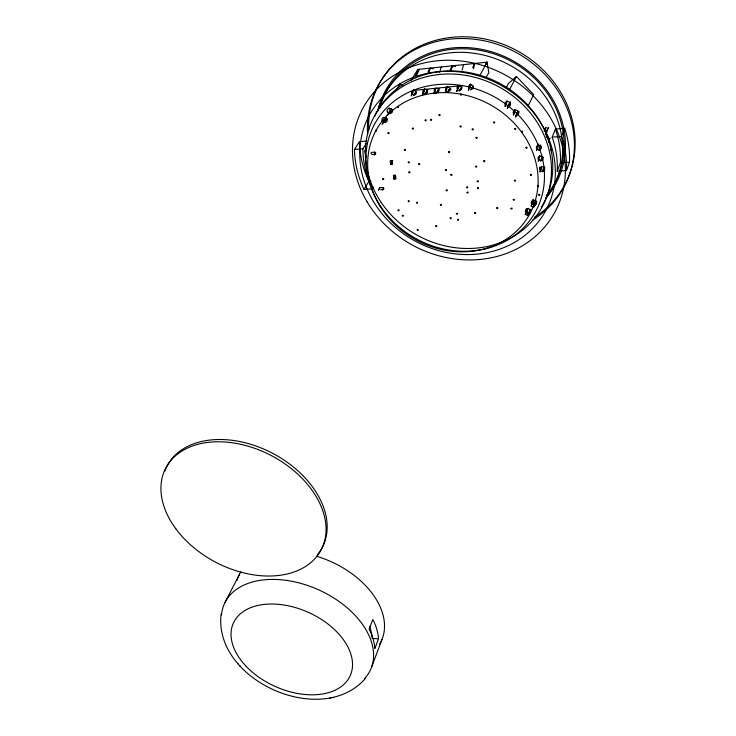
<?xml version="1.0" encoding="UTF-8"?>
<svg xmlns="http://www.w3.org/2000/svg" width="736" height="736" viewBox="0 0 736 736"><rect width="100%" height="100%" fill="white"/><g stroke="black" fill="none" stroke-linecap="round" stroke-linejoin="round"><path stroke-width="1.1" d="M527.096 211.775L527.344 212.281M221.094 614.017C213.256 680.119 321.098 728.594 365.222 678.675M539.497 169.013L539.865 167.072M473.46 68.779L474.821 63.452L472.641 67.454M529.644 211.802L530.187 209.723M462.125 69.957L463.56 64.63M514.786 109.627L513.296 115.101L515.108 110.4M383.208 187.68L382.527 190.182L383.539 188.858M486.45 64.326L487.048 62.164L417.901 69.442L410.9 80.528M541.411 166.686L539.939 171.994L541.328 169.087M450.864 71.125L452.364 65.808L455.602 66.433M539.746 155.968L538.255 161.248L539.194 159.335M538.366 144.1L536.553 150.392L537.501 148.506M535.633 202.28L533.784 207.018L531.18 206.108L533.324 199.714M529.331 211.536L527.841 215.335L525.237 214.443L527.022 209.015M506.598 101.08L505.006 106.508L507.26 100.906M439.677 72.284L441.241 66.985M428.554 73.444L430.183 68.144L433.384 68.761M470.313 83.978L468.317 90.362L470.865 84.585M458.464 86.186L456.734 91.503L458.951 86.692M550.878 150.632L551.54 148.608M548.522 142.407L549.958 138.055L548.541 141.165M545.818 134.964L548.366 127.402L545.496 133.538M447.387 86.259L445.234 92.626L447.065 88.789M544.088 166.483L542.248 171.819L544.484 167.918M375.139 152.738L374.33 155.075L375.424 153.971M542.055 156.823L540.574 161.074L542.828 157.21M435.666 88.449L433.798 93.748L435.703 89.912M540.758 144.928L538.881 150.208L541.162 146.4M517.298 112.194L515.522 117.107L518.3 111.237M424.755 88.513L422.427 94.861L424.405 91.034M395.766 176.474L393.88 178.968L395.352 174.966M566.472 170.476L569.517 162.168A107.622 96.223 28.8 0 0 564.696 128.303L555.413 129.094L552.175 137.154A99.645 88.624 28.7 0 1 557.226 171.157L566.472 170.476A108.726 96.72 28.7 0 0 561.55 136.372L564.696 128.303M544.53 131.394L546.057 127.3L544.097 131.146M531.18 206.108L533.922 200.275M525.237 214.443L527.979 208.61M392.5 161.892L390.586 164.349L392.086 160.384M371.606 667.055L382.002 639.474M415.472 75.863L417.901 69.442M413.54 89.636L411.139 95.974L413.181 92.138M508.76 104.613L507.297 108.477L510.6 101.734M378.562 638.793L374.872 648.508A79.948 51.364 24.2 0 0 369.086 629.16L372.858 619.491A79.35 51.391 24.2 0 1 378.562 638.793L372.186 638.452A72.726 47.095 24.2 0 0 369.665 626.492M557.226 171.157L560.363 162.868A98.633 88.164 28.8 0 0 555.413 129.094M532.689 203.992L533.747 204.314M533.131 202.851L533.278 203.964M527.206 211.168L527.123 211.977M474.012 65.458L474.821 63.452L473.846 65.292M451.554 67.804L452.364 65.808L450.119 69.81M533.306 207.313L534.787 205.574L536.802 200.9M527.344 215.639L530.858 209.226M378.414 190.394L379.5 187.947M506.432 87.575L508.263 83.619L516.451 76.434L533.71 94.622L528.154 105.92M416.613 75.385L419.456 69.276M366.326 147.936L364.798 151.027L366.27 157.541M225.133 602.177L239.605 574.108M509.395 89.958L516.451 76.434M396.778 89.893L399.887 84.014L402.758 85.808M451.389 67.638L452.364 65.808M480.028 75.201L487.048 62.164L488.87 72.717L486.091 77.335M429.198 69.966L430.183 68.144L427.984 71.926M396.584 89.746L399.887 84.014M484.831 66.001L487.048 62.164L485.88 64.032M393.88 178.968L395.536 176.134M366.822 141.054L359.444 141.698L354.412 149.472A108.726 96.72 28.7 0 0 364.016 189.456L372.379 188.848L373.446 187.064M390.586 164.349L392.822 160.641M364.016 189.456L368.865 181.433A107.622 96.223 28.8 0 1 359.444 141.698M546.471 137.236L547.612 135.35L546.075 134.412M472.99 86.121L470.617 89.939L473.45 86.535M462.042 86.305L459.025 91.08L461.904 87.676M372.379 188.848A99.645 88.624 28.7 0 1 362.912 148.755L366.215 143.557M449.963 88.403L447.497 92.202L450.432 88.808M439.18 88.578L436.052 93.325L439.033 89.939M427.846 89.709L424.672 94.447L427.708 91.062M415.95 91.77L413.365 95.551L416.447 92.175M386.216 118.45L381.938 124.458L387.338 119.149M391.386 109.535L387.108 115.469L392.518 110.234M391.607 108.569L388.222 113.096L391.948 109.517M386.4 117.521L382.968 122.066L386.731 118.468M540.224 169.216L541.466 167.698M546.176 136.951L547.612 135.35L548.605 141.919M539.985 169.216L541.346 167.698M329.884 698.206L330.823 698.032M332.819 697.654L333.794 697.47M413.457 90.473L458.951 85.946M448.831 89.663L451.094 89.442M354.412 149.472L362.912 148.755M552.175 137.154L561.55 136.372M560.363 162.868L569.517 162.168M368.865 181.433L370.944 181.286M380.558 189.676L383.042 189.492A1.104 0.948 33 0 0 383.842 188.425A1.104 0.948 33 0 0 382.582 187.505L380.098 187.689A1.104 0.948 33.2 0 0 379.408 189.042M533.315 204.222L532.855 204.038L533.25 204.406M533.784 202.731L533.195 202.685L533.885 202.796M526.525 212.474L528.816 213.918M532.487 204.12L534.787 205.574M239.77 665.721L240.249 666.236M237.562 663.329L238.078 663.881M164.873 471.132A87.621 60.122 27.8 0 1 274.445 454.268A87.621 60.122 27.8 0 1 317.501 554.567M236.964 580.4A78.402 51.419 24.2 0 1 240.976 571.817M316.388 556.186A78.402 51.419 24.2 0 1 379.666 644.166M221.518 614.946A80.178 51.354 24.2 0 1 318.164 589.619A80.178 51.354 24.2 0 1 364.55 678.629M367.623 134.191A105.883 95.404 29.1 0 1 514.252 51.492A105.883 95.404 29.1 0 1 532.901 219.843M377.669 111.449A97.042 87.418 29 0 1 510.057 59.22A97.042 87.418 29 0 1 545.781 198.039M377.513 111.375A96.232 86.48 29 0 1 507.536 63.949A96.232 86.48 29 0 1 546.075 197.947M379.914 107.686A95.754 86.259 29 0 1 510.471 60.876A95.754 86.259 29 0 1 546.25 195.574M368.699 130.106A105.616 95.284 29.1 0 1 515.706 49.984A105.616 95.284 29.1 0 1 534.603 217.203M374.642 116.454A95.018 84.511 28.7 0 1 500.498 83.794A95.018 84.511 28.7 0 1 541.264 207.313M412.482 94.3A2.392 2.153 38.8 0 1 412.822 90.638A2.392 2.153 38.8 0 1 416.208 92.708A2.392 2.153 38.8 0 1 413.273 94.788M423.55 93.03A2.401 2.162 38.1 0 1 424.083 89.516A2.401 2.162 38.1 0 1 427.45 91.374A2.401 2.162 38.1 0 1 424.957 93.812M434.571 91.549A2.401 2.18 37.2 0 1 435.767 88.274A2.401 2.18 37.2 0 1 438.831 90.546A2.401 2.18 37.2 0 1 436.043 92.644M446.412 90.96A2.41 2.199 36.3 0 1 446.623 87.345A2.41 2.199 36.3 0 1 450.147 88.909A2.41 2.199 36.3 0 1 447.884 91.614M457.544 89.488A2.41 2.217 35.2 0 1 458.51 86.038A2.41 2.217 35.2 0 1 461.72 88.21A2.41 2.217 35.2 0 1 458.887 90.399M469.218 88.532A2.42 2.226 34 0 1 469.853 84.962A2.42 2.226 34 0 1 473.248 86.848A2.42 2.226 34 0 1 470.644 89.323M470.736 85.284A2.41 2.226 34.2 0 1 470.267 84.244M532.45 204.7A2.723 2.401 18.6 0 1 532.266 200.753A2.723 2.401 18.6 0 1 536.461 202.096A2.723 2.401 18.6 0 1 534.051 205.215M533.572 201.121A2.714 2.401 18.5 0 1 532.68 199.796M526.525 213.008A2.705 2.383 19 0 1 526.12 209.254A2.705 2.383 19 0 1 530.251 209.972A2.705 2.383 19 0 1 528.936 213.431M527.657 209.41A2.696 2.374 19 0 1 526.967 208.582M540.5 170.743A2.548 2.291 18.3 0 1 541.126 166.971A2.548 2.291 18.3 0 1 544.714 169.17A2.548 2.291 18.3 0 1 541.337 171.258M545.008 167.734A2.53 2.291 18.2 0 1 544.355 168.02M539.221 160.328A2.558 2.318 18.8 0 1 538.899 156.52A2.558 2.318 18.8 0 1 542.892 157.688A2.558 2.318 18.8 0 1 540.647 160.742M543.159 157.173A2.548 2.309 18.7 0 1 541.981 157.43M539.838 156.363A2.548 2.309 18.7 0 1 539.497 155.747M538.32 145.765A2.558 2.337 19.3 0 1 538.025 145.378M387.596 119.278A2.742 2.42 38.3 0 1 384.026 117.346M392.785 110.363A2.76 2.447 38.8 0 1 389.068 107.888M506.009 106.094A2.834 2.622 26.8 0 1 506.322 101.752A2.834 2.622 26.8 0 1 510.508 103.776A2.834 2.622 26.8 0 1 507.334 106.729M510.536 103.417A2.824 2.622 26.9 0 1 508.843 103.583M506.8 102.046A2.824 2.622 26.9 0 1 506.524 101.237M514.013 114.457A2.834 2.613 24.8 0 1 514.731 110.271A2.834 2.613 24.8 0 1 518.751 112.452A2.834 2.613 24.8 0 1 515.55 115.294M519.202 111.688A2.815 2.613 24.8 0 1 517.886 112.166M514.979 110.584A2.815 2.613 24.8 0 1 514.777 110.06M525.955 147.688C527.326 150.024 527.602 145.728 525.964 147.614M531.493 174.901C529.92 177.017 530.04 172.684 531.493 174.901M537.538 185.895C538.66 188.186 539.479 184.064 537.547 185.831M538.614 194.828C539.746 197.119 540.537 193.007 538.623 194.764M387.909 133.032C389.022 135.442 389.721 131.22 387.909 133.032M397.504 106.904C398.599 109.37 399.363 105.064 397.504 106.904M398.066 210.202C399.455 212.41 399.427 208.408 398.066 210.202M404.349 149.831C405.407 152.205 406.226 148.083 404.349 149.831M402.279 215.63C403.374 217.856 403.981 214.001 402.288 215.574M375.498 130.594C376.556 133.014 377.347 128.818 375.498 130.594M408.232 162.242C409.483 164.57 409.897 160.393 408.232 162.242M408.848 172.187C410.007 174.487 410.541 170.513 408.857 172.132M408.204 201.112C409.382 203.394 409.851 199.355 408.204 201.112M412.252 128.423C413.338 130.861 414.11 126.583 412.252 128.423M382.665 178.949C383.769 181.268 384.431 177.229 382.665 178.949M416.438 202.658C417.542 204.921 418.168 201.011 416.447 202.602M418.683 163.999C419.658 166.336 420.633 162.343 418.692 163.944M417.174 229.807C418.26 231.996 418.876 228.243 417.183 229.752M425.077 120.226C426.098 122.654 427.046 118.487 425.086 120.17M430.468 119.738C431.434 122.167 432.51 117.999 430.477 119.674M438.95 114.936C439.916 117.383 441.039 113.178 438.96 114.871M435.73 225.952C436.752 228.197 437.561 224.342 435.73 225.952M440.34 204.746C441.278 207.009 442.281 203.191 440.349 204.691M445.381 169.869C446.32 172.196 447.433 168.231 445.39 169.804M448.546 151.984C449.632 154.385 450.386 150.199 448.546 151.984M450.809 174.736C451.72 177.063 452.87 173.107 450.818 174.68M450.147 218.086C451.297 220.322 451.812 216.467 450.165 218.031M461.665 94.64C459.972 96.738 460.313 92.221 461.665 94.64M460.074 126.353C461.132 128.828 462.006 124.485 460.074 126.353M456.338 213.652C457.516 215.906 458.004 211.95 456.338 213.652M457.534 219.641C458.546 221.913 459.384 217.976 457.534 219.641M472.126 129.214C473.174 131.689 474.094 127.337 472.126 129.214M474.656 212.916C475.861 215.188 476.275 211.195 474.656 212.916M446.163 190.228C447.102 192.519 448.196 188.628 446.172 190.164M493.534 122.314C494.592 124.816 495.512 120.428 493.534 122.314M496.69 207.966C497.582 210.266 498.76 206.365 496.699 207.911M466.615 187.211C467.599 189.575 468.538 185.509 466.615 187.211M467.056 192.39C468.013 194.736 469.034 190.698 467.056 192.39M475.999 137.706C476.928 140.144 478.069 136.013 476.008 137.641M475.603 166.465C476.772 168.866 477.379 164.662 475.603 166.465M514.584 128.763C515.623 131.247 516.589 126.905 514.584 128.763M477.222 181.203C478.188 183.568 479.219 179.51 477.222 181.203M477.37 188.011C478.326 190.376 479.375 186.318 477.37 188.011M483.69 161.018C484.61 163.41 485.76 159.362 483.699 160.954M510.977 208.463C511.962 210.8 512.955 206.752 510.977 208.463M514.354 180.504C515.522 182.896 516.12 178.646 514.354 180.504M513.213 199.631C514.234 201.977 515.136 197.92 513.213 199.631M521.401 131.615C522.367 134.081 523.517 129.83 521.419 131.551M374.403 152.159L371.882 152.37A1.122 0.975 36.1 0 0 371.073 153.484A1.122 0.975 36.1 0 0 372.361 154.422L374.872 154.21A1.122 0.975 36 0 0 375.691 153.097A1.122 0.975 36 0 0 374.403 152.159M392.546 163.604L392.04 161.359A1.012 0.874 34.3 0 0 390.89 160.522A1.012 0.874 34.3 0 0 390.144 161.515L390.65 163.76A1.012 0.874 34.1 0 0 391.8 164.597A1.012 0.874 34.1 0 0 392.546 163.604M395.812 178.195L395.315 175.978A1.003 0.865 33.1 0 0 394.174 175.14A1.003 0.865 33.1 0 0 393.429 176.116L393.926 178.333A1.003 0.865 32.9 0 0 395.076 179.17A1.003 0.865 32.9 0 0 395.812 178.195M175.821 528.779A87.796 60.131 27.8 0 0 318.283 554.53A87.796 60.131 27.8 0 0 236.348 443.44A87.796 60.131 27.8 0 0 175.821 528.779M245.622 665.767A64.06 40.6 24.2 0 0 349.076 677.92A64.06 40.6 24.2 0 0 280.674 604.569A64.06 40.6 24.2 0 0 245.622 665.767M373.557 201.682A100.28 88.909 28.6 0 0 542.929 215.455A100.28 88.909 28.6 0 0 456.154 71.622A100.28 88.909 28.6 0 0 373.557 201.682M378.7 203.311A91.614 80.997 28.5 0 0 533.352 215.409A91.614 80.997 28.5 0 0 453.404 84.484A91.614 80.997 28.5 0 0 378.7 203.311M367.227 202.004A109.149 96.913 28.6 0 0 551.604 217.663A109.149 96.913 28.6 0 0 457.93 60.665A109.149 96.913 28.6 0 0 367.227 202.004M380.061 206.181A87.483 77.133 28.5 0 0 527.657 217.58A87.483 77.133 28.5 0 0 450.966 92.883A87.483 77.133 28.5 0 0 380.061 206.181M381.257 202.538A95.413 84.686 28.6 0 0 542.046 207.175A95.413 84.686 28.6 0 0 451.95 74.023A95.413 84.686 28.6 0 0 381.257 202.538M536.903 148.985A2.567 2.337 19.4 0 0 541.236 148.506A2.567 2.337 19.4 0 0 538.402 145.222A2.567 2.337 19.4 0 0 536.903 148.985M382.159 120.695A2.76 2.429 38.1 0 0 386.694 121.679A2.76 2.429 38.1 0 0 384.818 117.447A2.76 2.429 38.1 0 0 382.159 120.695M387.329 111.752A2.769 2.456 38.6 0 0 391.902 112.728A2.769 2.456 38.6 0 0 390.016 108.459A2.769 2.456 38.6 0 0 387.329 111.752"/></g></svg>
